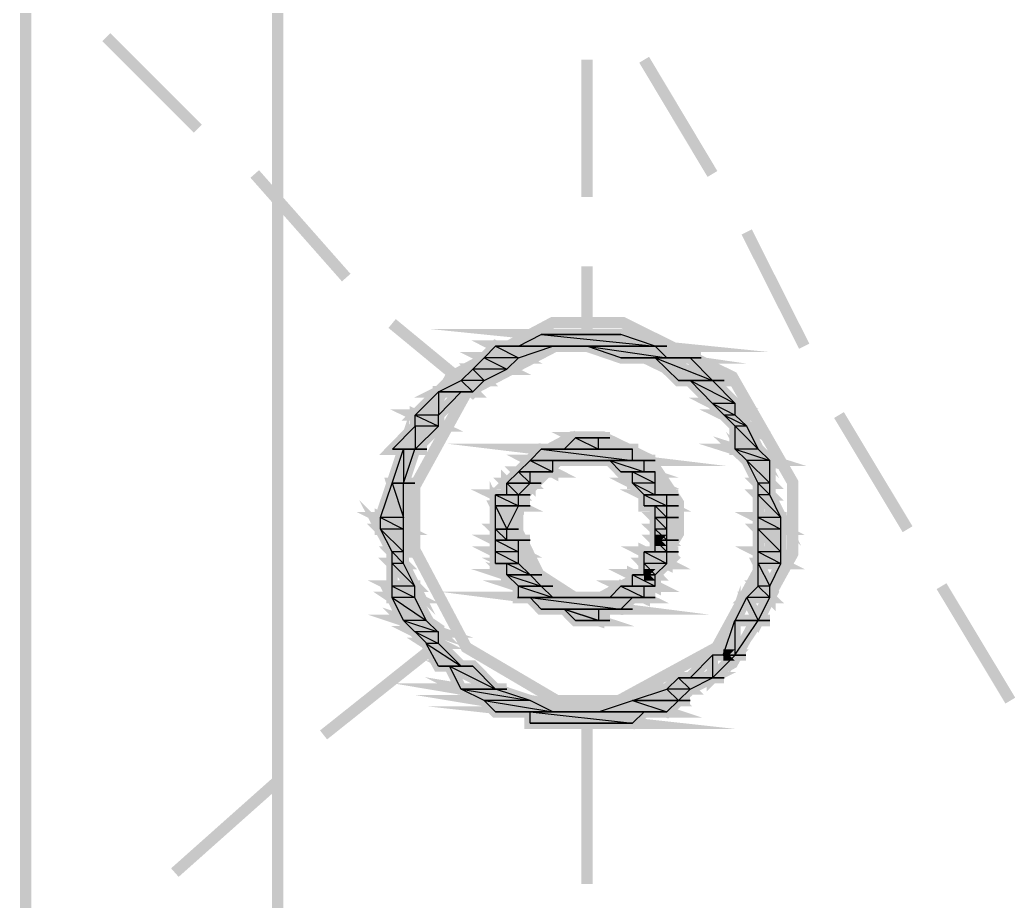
# Model space of a CAD drawing. Header units: metres. Extents: x -593 to 248, y 430 to 1024.
# Drawn here: x 39.349 to 43.04, y 680.169 to 683.433 of the extents above; entities that cross this region are included whole.
import ezdxf

# ---------------------------------------------------------------- set-up
doc = ezdxf.new("R2010")
doc.units = ezdxf.units.M
doc.header["$MEASUREMENT"] = 0
doc.layers.add('C00-00-00-BLACK', color=7, linetype='Continuous')

msp = doc.modelspace()

# ---------------------------------------------------------------- linework, layer by layer
at = {"layer": 'C00-00-00-BLACK', "const_width": 0.0423}
for points in [[(39.37, 671.0774), (39.37, 691.1284)], [(40.304, 672.0504), (40.304, 690.1514)], [(39.669, 683.3694), (40.008, 683.0304)], [(41.45, 682.7774), (41.45, 683.2854)], [(41.662, 683.2854), (41.915, 682.8624)], [(40.219, 682.8624), (40.558, 682.4784)], [(42.042, 682.6474), (42.255, 682.2244)], [(41.45, 682.2674), (41.45, 682.5204)], [(40.728, 682.3084), (40.984, 682.0974)], [(42.384, 681.9694), (42.638, 681.5464)], [(42.764, 681.3354), (43.019, 680.9114)], [(40.474, 680.7844), (40.9, 681.1234)], [(41.45, 680.2324), (41.45, 680.8274)], [(39.923, 680.2744), (40.304, 680.6134)]]:
    msp.add_lwpolyline(points, dxfattribs=at)
for points in [[(42.212, 681.5894), (42.212, 681.7204), (41.989, 682.1104), (41.583, 682.3114), (41.45, 682.3114), (41.323, 682.3114), (40.945, 682.1104), (40.728, 681.7204), (40.728, 681.5894), (40.728, 681.4554), (40.945, 681.0504), (41.323, 680.8274), (41.45, 680.8274), (41.583, 680.8274), (41.989, 681.0504), (42.212, 681.4554), (42.212, 681.5894)], [(41.576, 682.2674), (41.28, 682.2674), (41.703, 682.2244), (41.576, 682.2674)], [(41.28, 682.2674), (41.703, 682.2244), (41.196, 682.2244), (41.28, 682.2674)], [(41.45, 682.2244), (41.746, 682.1814), (41.576, 682.1814), (41.45, 682.2244)], [(41.323, 682.2674), (41.576, 682.2674), (41.28, 682.2674), (41.323, 682.2674)], [(41.407, 682.2674), (41.535, 682.2674), (41.323, 682.2674), (41.407, 682.2674)], [(41.535, 682.2674), (41.323, 682.2674), (41.576, 682.2674), (41.535, 682.2674)], [(42.128, 681.5894), (42.128, 681.7054), (41.931, 682.0524), (41.569, 682.2274), (41.45, 682.2274), (41.338, 682.2274), (41.003, 682.0524), (40.812, 681.7054), (40.812, 681.5894), (40.812, 681.4694), (41.003, 681.1084), (41.338, 680.9114), (41.45, 680.9114), (41.569, 680.9114), (41.931, 681.1084), (42.128, 681.4694), (42.128, 681.5894)], [(41.111, 682.2244), (41.196, 682.1814), (41.069, 682.1814), (41.111, 682.2244)], [(41.323, 682.2244), (41.111, 682.2244), (41.196, 682.1814), (41.323, 682.2244)], [(41.153, 682.2244), (41.323, 682.2244), (41.111, 682.2244), (41.153, 682.2244)], [(41.703, 682.2244), (41.196, 682.2244), (41.153, 682.2244), (41.703, 682.2244)], [(41.703, 682.2244), (41.746, 682.2244), (41.153, 682.2244), (41.703, 682.2244)], [(41.703, 682.2244), (41.153, 682.2244), (41.703, 682.2244)], [(41.45, 682.2244), (41.153, 682.2244), (41.323, 682.2244), (41.45, 682.2244)], [(41.703, 682.2244), (41.45, 682.2244), (41.746, 682.1814), (41.703, 682.2244)], [(41.196, 682.2244), (41.703, 682.2244), (41.746, 682.2244), (41.196, 682.2244)], [(41.703, 682.1814), (41.915, 682.0974), (41.789, 682.0974), (41.703, 682.1814)], [(41.069, 682.1814), (41.153, 682.1394), (41.027, 682.1394), (41.069, 682.1814)], [(41.196, 682.1814), (41.069, 682.1814), (41.153, 682.1394), (41.196, 682.1814)], [(41.746, 682.1814), (41.576, 682.1814), (41.832, 682.1814), (41.746, 682.1814)], [(41.576, 682.1814), (41.832, 682.1814), (41.662, 682.1814), (41.576, 682.1814)], [(41.832, 682.1814), (41.703, 682.1814), (41.915, 682.0974), (41.832, 682.1814)], [(41.832, 682.1814), (41.662, 682.1814), (41.703, 682.1814), (41.832, 682.1814)], [(41.662, 682.1814), (41.832, 682.1814), (41.873, 682.1814), (41.662, 682.1814)], [(41.027, 682.1394), (41.069, 682.0974), (40.984, 682.0974), (41.027, 682.1394)], [(41.153, 682.1394), (41.027, 682.1394), (41.069, 682.0974), (41.153, 682.1394)], [(41.832, 682.0974), (41.999, 682.0124), (41.915, 682.0124), (41.832, 682.0974)], [(40.984, 682.0974), (41.027, 682.0554), (40.9, 682.0554), (40.984, 682.0974)], [(40.9, 682.0554), (40.9, 681.9694), (40.814, 681.9694), (40.9, 682.0554)], [(41.069, 682.0974), (40.984, 682.0974), (41.027, 682.0554), (41.069, 682.0974)], [(41.915, 682.0974), (41.832, 682.0974), (41.999, 682.0124), (41.915, 682.0974)], [(41.915, 682.0974), (41.789, 682.0974), (41.832, 682.0974), (41.915, 682.0974)], [(41.789, 682.0974), (41.915, 682.0974), (41.958, 682.0974), (41.789, 682.0974)], [(41.915, 682.0124), (41.999, 681.9694), (41.958, 681.9694), (41.915, 682.0124)], [(40.984, 682.0554), (41.027, 682.0554), (40.9, 682.0554), (40.984, 682.0554)], [(40.984, 682.0554), (40.9, 682.0554), (41.027, 682.0554), (40.984, 682.0554)], [(40.984, 682.0554), (40.9, 682.0554), (40.9, 681.9694), (40.984, 682.0554)], [(41.999, 682.0124), (41.915, 682.0124), (41.999, 681.9694), (41.999, 682.0124)], [(41.958, 681.9694), (42.042, 681.9284), (41.999, 681.9284), (41.958, 681.9694)], [(40.814, 681.9284), (40.814, 681.8424), (40.73, 681.8424), (40.814, 681.9284)], [(40.9, 681.9694), (40.814, 681.9694), (40.9, 681.9284), (40.9, 681.9694)], [(40.814, 681.9694), (40.9, 681.9284), (40.814, 681.9284), (40.814, 681.9694)], [(41.999, 681.9694), (41.958, 681.9694), (42.042, 681.9284), (41.999, 681.9694)], [(41.999, 681.9284), (42.085, 681.8424), (41.999, 681.8424), (41.999, 681.9284)], [(40.77, 681.8424), (40.77, 681.7164), (40.728, 681.7164), (40.77, 681.8424)], [(40.9, 681.9284), (40.814, 681.9284), (40.814, 681.8424), (40.9, 681.9284)], [(42.042, 681.9284), (41.999, 681.9284), (42.085, 681.8424), (42.042, 681.9284)], [(41.789, 681.5894), (41.789, 681.6434), (41.683, 681.8034), (41.508, 681.8884), (41.45, 681.8884), (41.396, 681.8884), (41.237, 681.8034), (41.153, 681.6434), (41.153, 681.5894), (41.153, 681.5314), (41.237, 681.3564), (41.396, 681.2504), (41.45, 681.2504), (41.508, 681.2504), (41.683, 681.3564), (41.789, 681.5314), (41.789, 681.5894)], [(41.407, 681.8854), (41.493, 681.8424), (41.366, 681.8424), (41.407, 681.8854)], [(41.493, 681.8854), (41.407, 681.8854), (41.493, 681.8424), (41.493, 681.8854)], [(41.407, 681.8854), (41.493, 681.8854), (41.535, 681.8854), (41.407, 681.8854)], [(42.042, 681.8014), (42.128, 681.7164), (42.085, 681.7164), (42.042, 681.8014)], [(40.814, 681.8424), (40.73, 681.8424), (40.814, 681.8424)], [(40.73, 681.8424), (40.814, 681.8424), (40.857, 681.8424), (40.73, 681.8424)], [(40.812, 681.8424), (40.77, 681.8424), (40.77, 681.7164), (40.812, 681.8424)], [(41.619, 681.8424), (41.28, 681.8424), (41.619, 681.8014), (41.619, 681.8424)], [(41.746, 681.5894), (41.746, 681.6524), (41.523, 681.8424), (41.45, 681.8424), (41.385, 681.8424), (41.193, 681.6524), (41.193, 681.5894), (41.193, 681.5374), (41.272, 681.3784), (41.404, 681.2934), (41.45, 681.2934), (41.502, 681.2934), (41.66, 681.3784), (41.746, 681.5374), (41.746, 681.5894)], [(41.28, 681.8424), (41.619, 681.8014), (41.239, 681.8014), (41.28, 681.8424)], [(41.323, 681.8424), (41.619, 681.8424), (41.28, 681.8424), (41.323, 681.8424)], [(41.366, 681.8424), (41.535, 681.8424), (41.323, 681.8424), (41.366, 681.8424)], [(41.576, 681.8424), (41.619, 681.8424), (41.323, 681.8424), (41.576, 681.8424)], [(41.576, 681.8424), (41.323, 681.8424), (41.535, 681.8424), (41.576, 681.8424)], [(41.576, 681.8424), (41.323, 681.8424), (41.619, 681.8424), (41.576, 681.8424)], [(41.493, 681.8424), (41.366, 681.8424), (41.535, 681.8424), (41.493, 681.8424)], [(42.085, 681.8424), (41.999, 681.8424), (42.128, 681.8014), (42.085, 681.8424)], [(41.999, 681.8424), (42.128, 681.8014), (42.042, 681.8014), (41.999, 681.8424)], [(41.239, 681.8014), (41.323, 681.7584), (41.196, 681.7584), (41.239, 681.8014)], [(41.535, 681.8014), (41.662, 681.7584), (41.576, 681.7584), (41.535, 681.8014)], [(41.323, 681.8014), (41.239, 681.8014), (41.323, 681.7584), (41.323, 681.8014)], [(41.619, 681.8014), (41.239, 681.8014), (41.619, 681.8014)], [(41.239, 681.8014), (41.619, 681.8014), (41.662, 681.8014), (41.239, 681.8014)], [(41.407, 681.8014), (41.45, 681.8014), (41.239, 681.8014), (41.407, 681.8014)], [(41.407, 681.8014), (41.239, 681.8014), (41.45, 681.8014), (41.407, 681.8014)], [(41.323, 681.8014), (41.366, 681.8014), (41.239, 681.8014), (41.323, 681.8014)], [(41.323, 681.8014), (41.239, 681.8014), (41.407, 681.8014), (41.323, 681.8014)], [(41.662, 681.8014), (41.535, 681.8014), (41.662, 681.7584), (41.662, 681.8014)], [(41.619, 681.8014), (41.45, 681.8014), (41.619, 681.8014)], [(41.45, 681.8014), (41.619, 681.8014), (41.493, 681.8014), (41.45, 681.8014)], [(41.619, 681.8014), (41.493, 681.8014), (41.662, 681.8014), (41.619, 681.8014)], [(41.493, 681.8014), (41.662, 681.8014), (41.535, 681.8014), (41.493, 681.8014)], [(41.619, 681.7164), (41.703, 681.6734), (41.662, 681.6734), (41.619, 681.7164)], [(41.662, 681.8014), (41.535, 681.8014), (41.662, 681.8014)], [(41.535, 681.8014), (41.662, 681.8014), (41.703, 681.8014), (41.535, 681.8014)], [(41.619, 681.7584), (41.703, 681.7164), (41.619, 681.7164), (41.619, 681.7584)], [(42.128, 681.8014), (42.042, 681.8014), (42.128, 681.7164), (42.128, 681.8014)], [(40.728, 681.7164), (40.77, 681.5894), (40.685, 681.5894), (40.728, 681.7164)], [(41.196, 681.7584), (41.239, 681.7164), (41.153, 681.7164), (41.196, 681.7584)], [(41.153, 681.7164), (41.196, 681.6734), (41.153, 681.6734), (41.153, 681.7164)], [(41.239, 681.7584), (41.196, 681.7584), (41.239, 681.7164), (41.239, 681.7584)], [(41.28, 681.7584), (41.323, 681.7584), (41.196, 681.7584), (41.28, 681.7584)], [(41.28, 681.7584), (41.196, 681.7584), (41.323, 681.7584), (41.28, 681.7584)], [(41.239, 681.7584), (41.28, 681.7584), (41.196, 681.7584), (41.239, 681.7584)], [(41.239, 681.7584), (41.196, 681.7584), (41.28, 681.7584), (41.239, 681.7584)], [(41.703, 681.7584), (41.619, 681.7584), (41.703, 681.7164), (41.703, 681.7584)], [(41.662, 681.7584), (41.576, 681.7584), (41.703, 681.7584), (41.662, 681.7584)], [(41.576, 681.7584), (41.703, 681.7584), (41.619, 681.7584), (41.576, 681.7584)], [(42.085, 681.7164), (42.128, 681.6734), (42.085, 681.6734), (42.085, 681.7164)], [(40.77, 681.7164), (40.728, 681.7164), (40.77, 681.5894), (40.77, 681.7164)], [(40.728, 681.7164), (40.77, 681.7164), (40.812, 681.7164), (40.728, 681.7164)], [(40.77, 681.7164), (40.812, 681.7164), (40.728, 681.7164), (40.77, 681.7164)], [(41.111, 681.6324), (41.153, 681.5464), (41.111, 681.5464), (41.111, 681.6324)], [(41.239, 681.7164), (41.153, 681.7164), (41.196, 681.6734), (41.239, 681.7164)], [(41.153, 681.7164), (41.239, 681.7164), (41.28, 681.7164), (41.153, 681.7164)], [(41.239, 681.7164), (41.28, 681.7164), (41.153, 681.7164), (41.239, 681.7164)], [(41.703, 681.7164), (41.619, 681.7164), (41.703, 681.6734), (41.703, 681.7164)], [(42.128, 681.7164), (42.085, 681.7164), (42.128, 681.6734), (42.128, 681.7164)], [(42.085, 681.6734), (42.169, 681.5894), (42.085, 681.5894), (42.085, 681.6734)], [(41.196, 681.6734), (41.111, 681.6734), (41.196, 681.6324), (41.196, 681.6734)], [(41.111, 681.6734), (41.196, 681.6324), (41.111, 681.6324), (41.111, 681.6734)], [(41.196, 681.6734), (41.153, 681.6734), (41.111, 681.6734), (41.196, 681.6734)], [(41.153, 681.6734), (41.196, 681.6734), (41.239, 681.6734), (41.153, 681.6734)], [(41.746, 681.6734), (41.662, 681.6734), (41.746, 681.6324), (41.746, 681.6734)], [(41.662, 681.6734), (41.746, 681.6324), (41.662, 681.6324), (41.662, 681.6734)], [(41.746, 681.6734), (41.789, 681.6734), (41.662, 681.6734), (41.746, 681.6734)], [(41.746, 681.6734), (41.662, 681.6734), (41.703, 681.6734), (41.746, 681.6734)], [(41.703, 681.6324), (41.746, 681.5894), (41.703, 681.5894), (41.703, 681.6324)], [(42.128, 681.6734), (42.085, 681.6734), (42.169, 681.5894), (42.128, 681.6734)], [(40.685, 681.5464), (40.77, 681.4624), (40.728, 681.4624), (40.685, 681.5464)], [(41.196, 681.6324), (41.111, 681.6324), (41.153, 681.5464), (41.196, 681.6324)], [(41.196, 681.6324), (41.111, 681.6324), (41.196, 681.6324)], [(41.111, 681.6324), (41.196, 681.6324), (41.239, 681.6324), (41.111, 681.6324)], [(41.746, 681.6324), (41.662, 681.6324), (41.703, 681.6324), (41.746, 681.6324)], [(41.662, 681.6324), (41.746, 681.6324), (41.789, 681.6324), (41.662, 681.6324)], [(41.746, 681.6324), (41.703, 681.6324), (41.746, 681.5894), (41.746, 681.6324)], [(40.77, 681.5894), (40.685, 681.5894), (40.77, 681.5464), (40.77, 681.5894)], [(40.685, 681.5894), (40.77, 681.5464), (40.685, 681.5464), (40.685, 681.5894)], [(41.746, 681.5894), (41.703, 681.5894), (41.746, 681.5464), (41.746, 681.5894)], [(41.703, 681.5894), (41.746, 681.5464), (41.703, 681.5464), (41.703, 681.5894)], [(41.703, 681.5894), (41.746, 681.5894), (41.789, 681.5894), (41.703, 681.5894)], [(41.746, 681.5894), (41.789, 681.5894), (41.703, 681.5894), (41.746, 681.5894)], [(42.169, 681.5894), (42.085, 681.5894), (42.169, 681.5464), (42.169, 681.5894)], [(42.085, 681.5894), (42.169, 681.5464), (42.085, 681.5464), (42.085, 681.5894)], [(41.111, 681.5464), (41.153, 681.5054), (41.111, 681.5054), (41.111, 681.5464)], [(41.703, 681.5464), (41.746, 681.5054), (41.703, 681.5054), (41.703, 681.5464)], [(42.085, 681.5464), (42.169, 681.4624), (42.085, 681.4624), (42.085, 681.5464)], [(40.77, 681.5464), (40.685, 681.5464), (40.77, 681.4624), (40.77, 681.5464)], [(41.153, 681.5464), (41.111, 681.5464), (41.153, 681.5054), (41.153, 681.5464)], [(41.111, 681.5464), (41.153, 681.5464), (41.196, 681.5464), (41.111, 681.5464)], [(41.153, 681.5464), (41.196, 681.5464), (41.111, 681.5464), (41.153, 681.5464)], [(41.111, 681.5054), (41.196, 681.4624), (41.111, 681.4624), (41.111, 681.5054)], [(41.746, 681.5464), (41.703, 681.5464), (41.746, 681.5054), (41.746, 681.5464)], [(41.703, 681.5054), (41.746, 681.4624), (41.703, 681.4624), (41.703, 681.5054)], [(42.169, 681.5464), (42.085, 681.5464), (42.169, 681.4624), (42.169, 681.5464)], [(40.728, 681.4624), (40.77, 681.4194), (40.728, 681.4194), (40.728, 681.4624)], [(41.196, 681.5054), (41.111, 681.5054), (41.196, 681.4624), (41.196, 681.5054)], [(41.196, 681.5054), (41.239, 681.5054), (41.111, 681.5054), (41.196, 681.5054)], [(41.196, 681.5054), (41.111, 681.5054), (41.153, 681.5054), (41.196, 681.5054)], [(41.111, 681.4624), (41.196, 681.4194), (41.111, 681.4194), (41.111, 681.4624)], [(41.662, 681.4624), (41.746, 681.4194), (41.662, 681.4194), (41.662, 681.4624)], [(41.746, 681.5054), (41.703, 681.5054), (41.746, 681.4624), (41.746, 681.5054)], [(41.746, 681.5054), (41.703, 681.5054), (41.746, 681.5054)], [(41.703, 681.5054), (41.746, 681.5054), (41.789, 681.5054), (41.703, 681.5054)], [(42.085, 681.4194), (42.128, 681.3354), (42.085, 681.3354), (42.085, 681.4194)], [(42.085, 681.4624), (42.169, 681.4194), (42.085, 681.4194), (42.085, 681.4624)], [(40.77, 681.4624), (40.728, 681.4624), (40.77, 681.4194), (40.77, 681.4624)], [(40.728, 681.4194), (40.812, 681.3354), (40.728, 681.3354), (40.728, 681.4194)], [(41.196, 681.4624), (41.111, 681.4624), (41.196, 681.4194), (41.196, 681.4624)], [(41.746, 681.4624), (41.662, 681.4624), (41.746, 681.4194), (41.746, 681.4624)], [(41.746, 681.4624), (41.703, 681.4624), (41.662, 681.4624), (41.746, 681.4624)], [(41.662, 681.4194), (41.703, 681.3774), (41.662, 681.3774), (41.662, 681.4194)], [(41.703, 681.4624), (41.746, 681.4624), (41.789, 681.4624), (41.703, 681.4624)], [(42.169, 681.4624), (42.085, 681.4624), (42.169, 681.4194), (42.169, 681.4624)], [(40.77, 681.4194), (40.728, 681.4194), (40.812, 681.3354), (40.77, 681.4194)], [(41.196, 681.4194), (41.153, 681.4194), (41.24, 681.3774), (41.196, 681.4194)], [(41.153, 681.3774), (41.28, 681.3354), (41.196, 681.3354), (41.153, 681.3774)], [(41.196, 681.4194), (41.111, 681.4194), (41.196, 681.4194)], [(41.111, 681.4194), (41.196, 681.4194), (41.153, 681.4194), (41.111, 681.4194)], [(41.153, 681.4194), (41.24, 681.3774), (41.153, 681.3774), (41.153, 681.4194)], [(41.746, 681.4194), (41.662, 681.4194), (41.703, 681.3774), (41.746, 681.4194)], [(42.169, 681.4194), (42.085, 681.4194), (42.128, 681.3354), (42.169, 681.4194)], [(41.239, 681.3774), (41.153, 681.3774), (41.28, 681.3354), (41.239, 681.3774)], [(41.24, 681.3774), (41.153, 681.3774), (41.24, 681.3774)], [(41.153, 681.3774), (41.24, 681.3774), (41.283, 681.3774), (41.153, 681.3774)], [(41.703, 681.3774), (41.619, 681.3774), (41.703, 681.3354), (41.703, 681.3774)], [(41.619, 681.3774), (41.703, 681.3354), (41.619, 681.3354), (41.619, 681.3774)], [(41.662, 681.3774), (41.703, 681.3774), (41.619, 681.3774), (41.662, 681.3774)], [(41.703, 681.3774), (41.662, 681.3774), (41.703, 681.3774)], [(40.812, 681.3354), (40.728, 681.3354), (40.812, 681.2934), (40.812, 681.3354)], [(40.728, 681.2934), (40.854, 681.2084), (40.77, 681.2084), (40.728, 681.2934)], [(40.728, 681.3354), (40.812, 681.2934), (40.728, 681.2934), (40.728, 681.3354)], [(41.28, 681.3354), (41.196, 681.3354), (41.323, 681.2934), (41.28, 681.3354)], [(41.196, 681.3354), (41.323, 681.2934), (41.196, 681.2934), (41.196, 681.3354)], [(41.196, 681.3354), (41.28, 681.3354), (41.323, 681.3354), (41.196, 681.3354)], [(41.28, 681.3354), (41.323, 681.3354), (41.196, 681.3354), (41.28, 681.3354)], [(41.662, 681.3354), (41.576, 681.3354), (41.662, 681.2934), (41.662, 681.3354)], [(41.576, 681.3354), (41.662, 681.2934), (41.535, 681.2934), (41.576, 681.3354)], [(41.619, 681.3354), (41.662, 681.3354), (41.576, 681.3354), (41.619, 681.3354)], [(41.703, 681.3354), (41.619, 681.3354), (41.662, 681.3354), (41.703, 681.3354)], [(42.085, 681.3354), (42.128, 681.2934), (42.042, 681.2934), (42.085, 681.3354)], [(42.128, 681.3354), (42.085, 681.3354), (42.128, 681.2934), (42.128, 681.3354)], [(40.812, 681.2934), (40.728, 681.2934), (40.854, 681.2084), (40.812, 681.2934)], [(41.619, 681.2934), (41.239, 681.2934), (41.576, 681.2504), (41.619, 681.2934)], [(41.323, 681.2934), (41.193, 681.2934), (41.366, 681.2934), (41.323, 681.2934)], [(41.193, 681.2934), (41.366, 681.2934), (41.239, 681.2934), (41.193, 681.2934)], [(41.239, 681.2934), (41.576, 681.2504), (41.28, 681.2504), (41.239, 681.2934)], [(41.45, 681.2934), (41.493, 681.2934), (41.236, 681.2934), (41.45, 681.2934)], [(41.45, 681.2934), (41.236, 681.2934), (41.407, 681.2934), (41.45, 681.2934)], [(41.407, 681.2934), (41.45, 681.2934), (41.239, 681.2934), (41.407, 681.2934)], [(41.407, 681.2934), (41.239, 681.2934), (41.366, 681.2934), (41.407, 681.2934)], [(41.239, 681.2934), (41.368, 681.2934), (41.41, 681.2934), (41.239, 681.2934)], [(41.368, 681.2934), (41.41, 681.2934), (41.239, 681.2934), (41.368, 681.2934)], [(41.493, 681.2934), (41.619, 681.2934), (41.45, 681.2934), (41.493, 681.2934)], [(41.45, 681.2934), (41.579, 681.2934), (41.622, 681.2934), (41.45, 681.2934)], [(41.579, 681.2934), (41.622, 681.2934), (41.45, 681.2934), (41.579, 681.2934)], [(41.535, 681.2934), (41.619, 681.2934), (41.49, 681.2934), (41.535, 681.2934)], [(41.619, 681.2934), (41.493, 681.2934), (41.619, 681.2934)], [(41.662, 681.2934), (41.535, 681.2934), (41.662, 681.2934)], [(41.535, 681.2934), (41.662, 681.2934), (41.703, 681.2934), (41.535, 681.2934)], [(41.662, 681.2934), (41.535, 681.2934), (41.619, 681.2934), (41.662, 681.2934)], [(41.998, 681.2084), (41.998, 681.0804), (41.955, 681.0804), (41.998, 681.2084)], [(42.042, 681.2934), (42.085, 681.2084), (41.999, 681.2084), (42.042, 681.2934)], [(42.128, 681.2934), (42.042, 681.2934), (42.085, 681.2084), (42.128, 681.2934)], [(41.493, 681.2084), (41.407, 681.2084), (41.366, 681.2504), (41.493, 681.2084)], [(40.77, 681.2084), (40.897, 681.1664), (40.812, 681.1664), (40.77, 681.2084)], [(40.814, 681.1664), (40.9, 681.1234), (40.857, 681.1234), (40.814, 681.1664)], [(41.366, 681.2504), (41.493, 681.2504), (41.493, 681.2084), (41.366, 681.2504)], [(41.576, 681.2504), (41.28, 681.2504), (41.576, 681.2504)], [(41.28, 681.2504), (41.576, 681.2504), (41.619, 681.2504), (41.28, 681.2504)], [(41.576, 681.2504), (41.28, 681.2504), (41.535, 681.2504), (41.576, 681.2504)], [(41.28, 681.2504), (41.535, 681.2504), (41.323, 681.2504), (41.28, 681.2504)], [(41.535, 681.2504), (41.323, 681.2504), (41.493, 681.2504), (41.535, 681.2504)], [(41.323, 681.2504), (41.493, 681.2504), (41.366, 681.2504), (41.323, 681.2504)], [(40.854, 681.2084), (40.77, 681.2084), (40.897, 681.1664), (40.854, 681.2084)], [(41.493, 681.2084), (41.535, 681.2084), (41.407, 681.2084), (41.493, 681.2084)], [(42.085, 681.2084), (41.998, 681.2084), (41.998, 681.0804), (42.085, 681.2084)], [(42.085, 681.2084), (41.999, 681.2084), (42.085, 681.2084)], [(41.999, 681.2084), (42.085, 681.2084), (42.128, 681.2084), (41.999, 681.2084)], [(40.9, 681.1664), (40.814, 681.1664), (40.9, 681.1234), (40.9, 681.1664)], [(40.9, 681.1234), (40.854, 681.1234), (40.984, 681.0394), (40.9, 681.1234)], [(40.854, 681.1234), (40.984, 681.0394), (40.9, 681.0394), (40.854, 681.1234)], [(41.915, 681.0804), (41.915, 680.9964), (41.832, 680.9964), (41.915, 681.0804)], [(41.999, 681.0804), (41.915, 681.0804), (41.915, 680.9964), (41.999, 681.0804)], [(41.998, 681.0804), (41.955, 681.0804), (41.998, 681.0804)], [(41.955, 681.0804), (41.998, 681.0804), (42.039, 681.0804), (41.955, 681.0804)], [(41.027, 681.0394), (40.941, 681.0394), (41.111, 680.9544), (41.027, 681.0394)], [(40.984, 681.0394), (40.9, 681.0394), (41.027, 681.0394), (40.984, 681.0394)], [(40.9, 681.0394), (41.027, 681.0394), (40.941, 681.0394), (40.9, 681.0394)], [(40.941, 681.0394), (41.111, 680.9544), (40.984, 680.9544), (40.941, 681.0394)], [(41.789, 680.9964), (41.832, 680.9544), (41.746, 680.9544), (41.789, 680.9964)], [(41.915, 680.9964), (41.789, 680.9964), (41.832, 680.9544), (41.915, 680.9964)], [(41.915, 680.9964), (41.832, 680.9964), (41.789, 680.9964), (41.915, 680.9964)], [(41.832, 680.9964), (41.915, 680.9964), (41.958, 680.9964), (41.832, 680.9964)], [(40.984, 680.9544), (41.239, 680.9114), (41.069, 680.9114), (40.984, 680.9544)], [(41.746, 680.9544), (41.789, 680.9114), (41.619, 680.9114), (41.746, 680.9544)], [(41.111, 680.9544), (40.984, 680.9544), (41.239, 680.9114), (41.111, 680.9544)], [(41.111, 680.9544), (40.984, 680.9544), (41.111, 680.9544)], [(40.984, 680.9544), (41.111, 680.9544), (41.153, 680.9544), (40.984, 680.9544)], [(41.069, 680.9114), (41.323, 680.8694), (41.111, 680.8694), (41.069, 680.9114)], [(41.832, 680.9544), (41.746, 680.9544), (41.789, 680.9114), (41.832, 680.9544)], [(41.239, 680.9114), (41.069, 680.9114), (41.323, 680.8694), (41.239, 680.9114)], [(41.619, 680.9114), (41.746, 680.8694), (41.493, 680.8694), (41.619, 680.9114)], [(41.789, 680.9114), (41.619, 680.9114), (41.746, 680.8694), (41.789, 680.9114)], [(41.789, 680.9114), (41.619, 680.9114), (41.789, 680.9114)], [(41.619, 680.9114), (41.789, 680.9114), (41.832, 680.9114), (41.619, 680.9114)], [(41.662, 680.8694), (41.239, 680.8694), (41.619, 680.8274), (41.662, 680.8694)], [(41.323, 680.8694), (41.111, 680.8694), (41.366, 680.8694), (41.323, 680.8694)], [(41.111, 680.8694), (41.366, 680.8694), (41.153, 680.8694), (41.111, 680.8694)], [(41.493, 680.8694), (41.535, 680.8694), (41.153, 680.8694), (41.493, 680.8694)], [(41.493, 680.8694), (41.153, 680.8694), (41.366, 680.8694), (41.493, 680.8694)], [(41.703, 680.8694), (41.153, 680.8694), (41.662, 680.8694), (41.703, 680.8694)], [(41.153, 680.8694), (41.662, 680.8694), (41.239, 680.8694), (41.153, 680.8694)], [(41.239, 680.8694), (41.619, 680.8274), (41.239, 680.8274), (41.239, 680.8694)], [(41.703, 680.8694), (41.746, 680.8694), (41.493, 680.8694), (41.703, 680.8694)], [(41.703, 680.8694), (41.493, 680.8694), (41.746, 680.8694), (41.703, 680.8694)], [(41.535, 680.8274), (41.366, 680.8274), (41.239, 680.8274), (41.535, 680.8274)], [(41.239, 680.8274), (41.619, 680.8274), (41.535, 680.8274), (41.239, 680.8274)], [(41.535, 680.8274), (41.576, 680.8274), (41.366, 680.8274), (41.535, 680.8274)]]:
    msp.add_lwpolyline(points, close=True, dxfattribs=at)
at = {"layer": 'C00-00-00-BLACK'}
for points in [[(41.28, 682.2674), (41.703, 682.2244), (41.196, 682.2244), (41.28, 682.2674)], [(41.323, 682.2674), (41.576, 682.2674), (41.28, 682.2674), (41.323, 682.2674)], [(41.576, 682.2674), (41.28, 682.2674), (41.703, 682.2244), (41.576, 682.2674)], [(41.407, 682.2674), (41.535, 682.2674), (41.323, 682.2674), (41.407, 682.2674)], [(41.535, 682.2674), (41.323, 682.2674), (41.576, 682.2674), (41.535, 682.2674)], [(41.111, 682.2244), (41.196, 682.1814), (41.069, 682.1814), (41.111, 682.2244)], [(41.153, 682.2244), (41.323, 682.2244), (41.111, 682.2244), (41.153, 682.2244)], [(41.323, 682.2244), (41.111, 682.2244), (41.196, 682.1814), (41.323, 682.2244)], [(41.703, 682.2244), (41.196, 682.2244), (41.153, 682.2244), (41.703, 682.2244)], [(41.703, 682.2244), (41.746, 682.2244), (41.153, 682.2244), (41.703, 682.2244)], [(41.703, 682.2244), (41.153, 682.2244), (41.703, 682.2244)], [(41.45, 682.2244), (41.153, 682.2244), (41.323, 682.2244), (41.45, 682.2244)], [(41.196, 682.2244), (41.703, 682.2244), (41.746, 682.2244), (41.196, 682.2244)], [(41.703, 682.2244), (41.45, 682.2244), (41.746, 682.1814), (41.703, 682.2244)], [(41.45, 682.2244), (41.746, 682.1814), (41.576, 682.1814), (41.45, 682.2244)], [(41.069, 682.1814), (41.153, 682.1394), (41.027, 682.1394), (41.069, 682.1814)], [(41.196, 682.1814), (41.069, 682.1814), (41.153, 682.1394), (41.196, 682.1814)], [(41.746, 682.1814), (41.576, 682.1814), (41.832, 682.1814), (41.746, 682.1814)], [(41.576, 682.1814), (41.832, 682.1814), (41.662, 682.1814), (41.576, 682.1814)], [(41.832, 682.1814), (41.662, 682.1814), (41.703, 682.1814), (41.832, 682.1814)], [(41.662, 682.1814), (41.832, 682.1814), (41.873, 682.1814), (41.662, 682.1814)], [(41.832, 682.1814), (41.703, 682.1814), (41.915, 682.0974), (41.832, 682.1814)], [(41.703, 682.1814), (41.915, 682.0974), (41.789, 682.0974), (41.703, 682.1814)], [(41.027, 682.1394), (41.069, 682.0974), (40.984, 682.0974), (41.027, 682.1394)], [(41.153, 682.1394), (41.027, 682.1394), (41.069, 682.0974), (41.153, 682.1394)], [(40.984, 682.0974), (41.027, 682.0554), (40.9, 682.0554), (40.984, 682.0974)], [(41.069, 682.0974), (40.984, 682.0974), (41.027, 682.0554), (41.069, 682.0974)], [(41.915, 682.0974), (41.789, 682.0974), (41.832, 682.0974), (41.915, 682.0974)], [(41.789, 682.0974), (41.915, 682.0974), (41.958, 682.0974), (41.789, 682.0974)], [(41.915, 682.0974), (41.832, 682.0974), (41.999, 682.0124), (41.915, 682.0974)], [(41.832, 682.0974), (41.999, 682.0124), (41.915, 682.0124), (41.832, 682.0974)], [(40.9, 682.0554), (40.9, 681.9694), (40.814, 681.9694), (40.9, 682.0554)], [(40.984, 682.0554), (41.027, 682.0554), (40.9, 682.0554), (40.984, 682.0554)], [(40.984, 682.0554), (40.9, 682.0554), (41.027, 682.0554), (40.984, 682.0554)], [(40.984, 682.0554), (40.9, 682.0554), (40.9, 681.9694), (40.984, 682.0554)], [(41.999, 682.0124), (41.915, 682.0124), (41.999, 681.9694), (41.999, 682.0124)], [(41.915, 682.0124), (41.999, 681.9694), (41.958, 681.9694), (41.915, 682.0124)], [(40.9, 681.9694), (40.814, 681.9694), (40.9, 681.9284), (40.9, 681.9694)], [(40.814, 681.9694), (40.9, 681.9284), (40.814, 681.9284), (40.814, 681.9694)], [(41.999, 681.9694), (41.958, 681.9694), (42.042, 681.9284), (41.999, 681.9694)], [(41.958, 681.9694), (42.042, 681.9284), (41.999, 681.9284), (41.958, 681.9694)], [(40.814, 681.9284), (40.814, 681.8424), (40.73, 681.8424), (40.814, 681.9284)], [(40.9, 681.9284), (40.814, 681.9284), (40.814, 681.8424), (40.9, 681.9284)], [(42.042, 681.9284), (41.999, 681.9284), (42.085, 681.8424), (42.042, 681.9284)], [(41.999, 681.9284), (42.085, 681.8424), (41.999, 681.8424), (41.999, 681.9284)], [(41.407, 681.8854), (41.493, 681.8424), (41.366, 681.8424), (41.407, 681.8854)], [(41.407, 681.8854), (41.493, 681.8854), (41.535, 681.8854), (41.407, 681.8854)], [(41.493, 681.8854), (41.407, 681.8854), (41.493, 681.8424), (41.493, 681.8854)], [(40.77, 681.8424), (40.77, 681.7164), (40.728, 681.7164), (40.77, 681.8424)], [(40.814, 681.8424), (40.73, 681.8424), (40.814, 681.8424)], [(40.73, 681.8424), (40.814, 681.8424), (40.857, 681.8424), (40.73, 681.8424)], [(40.812, 681.8424), (40.77, 681.8424), (40.77, 681.7164), (40.812, 681.8424)], [(41.28, 681.8424), (41.619, 681.8014), (41.239, 681.8014), (41.28, 681.8424)], [(41.323, 681.8424), (41.619, 681.8424), (41.28, 681.8424), (41.323, 681.8424)], [(41.619, 681.8424), (41.28, 681.8424), (41.619, 681.8014), (41.619, 681.8424)], [(41.366, 681.8424), (41.535, 681.8424), (41.323, 681.8424), (41.366, 681.8424)], [(41.576, 681.8424), (41.619, 681.8424), (41.323, 681.8424), (41.576, 681.8424)], [(41.576, 681.8424), (41.323, 681.8424), (41.535, 681.8424), (41.576, 681.8424)], [(41.576, 681.8424), (41.323, 681.8424), (41.619, 681.8424), (41.576, 681.8424)], [(41.493, 681.8424), (41.366, 681.8424), (41.535, 681.8424), (41.493, 681.8424)], [(42.085, 681.8424), (41.999, 681.8424), (42.128, 681.8014), (42.085, 681.8424)], [(41.999, 681.8424), (42.128, 681.8014), (42.042, 681.8014), (41.999, 681.8424)], [(41.239, 681.8014), (41.323, 681.7584), (41.196, 681.7584), (41.239, 681.8014)], [(41.619, 681.8014), (41.239, 681.8014), (41.619, 681.8014)], [(41.239, 681.8014), (41.619, 681.8014), (41.662, 681.8014), (41.239, 681.8014)], [(41.407, 681.8014), (41.45, 681.8014), (41.239, 681.8014), (41.407, 681.8014)], [(41.407, 681.8014), (41.239, 681.8014), (41.45, 681.8014), (41.407, 681.8014)], [(41.323, 681.8014), (41.366, 681.8014), (41.239, 681.8014), (41.323, 681.8014)], [(41.323, 681.8014), (41.239, 681.8014), (41.407, 681.8014), (41.323, 681.8014)], [(41.323, 681.8014), (41.239, 681.8014), (41.323, 681.7584), (41.323, 681.8014)], [(41.619, 681.8014), (41.45, 681.8014), (41.619, 681.8014)], [(41.45, 681.8014), (41.619, 681.8014), (41.493, 681.8014), (41.45, 681.8014)], [(41.619, 681.8014), (41.493, 681.8014), (41.662, 681.8014), (41.619, 681.8014)], [(41.493, 681.8014), (41.662, 681.8014), (41.535, 681.8014), (41.493, 681.8014)], [(41.662, 681.8014), (41.535, 681.8014), (41.662, 681.8014)], [(41.535, 681.8014), (41.662, 681.8014), (41.703, 681.8014), (41.535, 681.8014)], [(41.662, 681.8014), (41.535, 681.8014), (41.662, 681.7584), (41.662, 681.8014)], [(41.535, 681.8014), (41.662, 681.7584), (41.576, 681.7584), (41.535, 681.8014)], [(42.128, 681.8014), (42.042, 681.8014), (42.128, 681.7164), (42.128, 681.8014)], [(42.042, 681.8014), (42.128, 681.7164), (42.085, 681.7164), (42.042, 681.8014)], [(41.196, 681.7584), (41.239, 681.7164), (41.153, 681.7164), (41.196, 681.7584)], [(41.28, 681.7584), (41.323, 681.7584), (41.196, 681.7584), (41.28, 681.7584)], [(41.28, 681.7584), (41.196, 681.7584), (41.323, 681.7584), (41.28, 681.7584)], [(41.239, 681.7584), (41.28, 681.7584), (41.196, 681.7584), (41.239, 681.7584)], [(41.239, 681.7584), (41.196, 681.7584), (41.28, 681.7584), (41.239, 681.7584)], [(41.239, 681.7584), (41.196, 681.7584), (41.239, 681.7164), (41.239, 681.7584)], [(41.662, 681.7584), (41.576, 681.7584), (41.703, 681.7584), (41.662, 681.7584)], [(41.576, 681.7584), (41.703, 681.7584), (41.619, 681.7584), (41.576, 681.7584)], [(41.703, 681.7584), (41.619, 681.7584), (41.703, 681.7164), (41.703, 681.7584)], [(41.619, 681.7584), (41.703, 681.7164), (41.619, 681.7164), (41.619, 681.7584)], [(40.728, 681.7164), (40.77, 681.5894), (40.685, 681.5894), (40.728, 681.7164)], [(40.728, 681.7164), (40.77, 681.7164), (40.812, 681.7164), (40.728, 681.7164)], [(40.77, 681.7164), (40.812, 681.7164), (40.728, 681.7164), (40.77, 681.7164)], [(40.77, 681.7164), (40.728, 681.7164), (40.77, 681.5894), (40.77, 681.7164)], [(41.153, 681.7164), (41.239, 681.7164), (41.28, 681.7164), (41.153, 681.7164)], [(41.239, 681.7164), (41.28, 681.7164), (41.153, 681.7164), (41.239, 681.7164)], [(41.239, 681.7164), (41.153, 681.7164), (41.196, 681.6734), (41.239, 681.7164)], [(41.153, 681.7164), (41.196, 681.6734), (41.153, 681.6734), (41.153, 681.7164)], [(41.703, 681.7164), (41.619, 681.7164), (41.703, 681.6734), (41.703, 681.7164)], [(41.619, 681.7164), (41.703, 681.6734), (41.662, 681.6734), (41.619, 681.7164)], [(42.128, 681.7164), (42.085, 681.7164), (42.128, 681.6734), (42.128, 681.7164)], [(42.085, 681.7164), (42.128, 681.6734), (42.085, 681.6734), (42.085, 681.7164)], [(41.196, 681.6734), (41.153, 681.6734), (41.111, 681.6734), (41.196, 681.6734)], [(41.196, 681.6734), (41.111, 681.6734), (41.196, 681.6324), (41.196, 681.6734)], [(41.111, 681.6734), (41.196, 681.6324), (41.111, 681.6324), (41.111, 681.6734)], [(41.153, 681.6734), (41.196, 681.6734), (41.239, 681.6734), (41.153, 681.6734)], [(41.746, 681.6734), (41.789, 681.6734), (41.662, 681.6734), (41.746, 681.6734)], [(41.746, 681.6734), (41.662, 681.6734), (41.703, 681.6734), (41.746, 681.6734)], [(41.746, 681.6734), (41.662, 681.6734), (41.746, 681.6324), (41.746, 681.6734)], [(41.662, 681.6734), (41.746, 681.6324), (41.662, 681.6324), (41.662, 681.6734)], [(42.128, 681.6734), (42.085, 681.6734), (42.169, 681.5894), (42.128, 681.6734)], [(42.085, 681.6734), (42.169, 681.5894), (42.085, 681.5894), (42.085, 681.6734)], [(41.196, 681.6324), (41.111, 681.6324), (41.196, 681.6324)], [(41.111, 681.6324), (41.196, 681.6324), (41.239, 681.6324), (41.111, 681.6324)], [(41.196, 681.6324), (41.111, 681.6324), (41.153, 681.5464), (41.196, 681.6324)], [(41.111, 681.6324), (41.153, 681.5464), (41.111, 681.5464), (41.111, 681.6324)], [(41.746, 681.6324), (41.662, 681.6324), (41.703, 681.6324), (41.746, 681.6324)], [(41.662, 681.6324), (41.746, 681.6324), (41.789, 681.6324), (41.662, 681.6324)], [(41.746, 681.6324), (41.703, 681.6324), (41.746, 681.5894), (41.746, 681.6324)], [(41.703, 681.6324), (41.746, 681.5894), (41.703, 681.5894), (41.703, 681.6324)], [(40.77, 681.5894), (40.685, 681.5894), (40.77, 681.5464), (40.77, 681.5894)], [(40.685, 681.5894), (40.77, 681.5464), (40.685, 681.5464), (40.685, 681.5894)], [(41.703, 681.5894), (41.746, 681.5894), (41.789, 681.5894), (41.703, 681.5894)], [(41.746, 681.5894), (41.789, 681.5894), (41.703, 681.5894), (41.746, 681.5894)], [(41.746, 681.5894), (41.703, 681.5894), (41.746, 681.5464), (41.746, 681.5894)], [(41.703, 681.5894), (41.746, 681.5464), (41.703, 681.5464), (41.703, 681.5894)], [(42.169, 681.5894), (42.085, 681.5894), (42.169, 681.5464), (42.169, 681.5894)], [(42.085, 681.5894), (42.169, 681.5464), (42.085, 681.5464), (42.085, 681.5894)], [(40.77, 681.5464), (40.685, 681.5464), (40.77, 681.4624), (40.77, 681.5464)], [(40.685, 681.5464), (40.77, 681.4624), (40.728, 681.4624), (40.685, 681.5464)], [(41.111, 681.5464), (41.153, 681.5464), (41.196, 681.5464), (41.111, 681.5464)], [(41.153, 681.5464), (41.196, 681.5464), (41.111, 681.5464), (41.153, 681.5464)], [(41.153, 681.5464), (41.111, 681.5464), (41.153, 681.5054), (41.153, 681.5464)], [(41.111, 681.5464), (41.153, 681.5054), (41.111, 681.5054), (41.111, 681.5464)], [(41.746, 681.5464), (41.703, 681.5464), (41.746, 681.5054), (41.746, 681.5464)], [(41.703, 681.5464), (41.746, 681.5054), (41.703, 681.5054), (41.703, 681.5464)], [(42.169, 681.5464), (42.085, 681.5464), (42.169, 681.4624), (42.169, 681.5464)], [(42.085, 681.5464), (42.169, 681.4624), (42.085, 681.4624), (42.085, 681.5464)], [(41.196, 681.5054), (41.239, 681.5054), (41.111, 681.5054), (41.196, 681.5054)], [(41.196, 681.5054), (41.111, 681.5054), (41.153, 681.5054), (41.196, 681.5054)], [(41.196, 681.5054), (41.111, 681.5054), (41.196, 681.4624), (41.196, 681.5054)], [(41.111, 681.5054), (41.196, 681.4624), (41.111, 681.4624), (41.111, 681.5054)], [(41.746, 681.5054), (41.703, 681.5054), (41.746, 681.5054)], [(41.703, 681.5054), (41.746, 681.5054), (41.789, 681.5054), (41.703, 681.5054)], [(41.746, 681.5054), (41.703, 681.5054), (41.746, 681.4624), (41.746, 681.5054)], [(41.703, 681.5054), (41.746, 681.4624), (41.703, 681.4624), (41.703, 681.5054)], [(40.77, 681.4624), (40.728, 681.4624), (40.77, 681.4194), (40.77, 681.4624)], [(40.728, 681.4624), (40.77, 681.4194), (40.728, 681.4194), (40.728, 681.4624)], [(41.196, 681.4624), (41.111, 681.4624), (41.196, 681.4194), (41.196, 681.4624)], [(41.111, 681.4624), (41.196, 681.4194), (41.111, 681.4194), (41.111, 681.4624)], [(41.746, 681.4624), (41.703, 681.4624), (41.662, 681.4624), (41.746, 681.4624)], [(41.746, 681.4624), (41.662, 681.4624), (41.746, 681.4194), (41.746, 681.4624)], [(41.662, 681.4624), (41.746, 681.4194), (41.662, 681.4194), (41.662, 681.4624)], [(41.703, 681.4624), (41.746, 681.4624), (41.789, 681.4624), (41.703, 681.4624)], [(42.169, 681.4624), (42.085, 681.4624), (42.169, 681.4194), (42.169, 681.4624)], [(42.085, 681.4624), (42.169, 681.4194), (42.085, 681.4194), (42.085, 681.4624)], [(40.77, 681.4194), (40.728, 681.4194), (40.812, 681.3354), (40.77, 681.4194)], [(40.728, 681.4194), (40.812, 681.3354), (40.728, 681.3354), (40.728, 681.4194)], [(41.196, 681.4194), (41.111, 681.4194), (41.196, 681.4194)], [(41.111, 681.4194), (41.196, 681.4194), (41.153, 681.4194), (41.111, 681.4194)], [(41.196, 681.4194), (41.153, 681.4194), (41.24, 681.3774), (41.196, 681.4194)], [(41.153, 681.4194), (41.24, 681.3774), (41.153, 681.3774), (41.153, 681.4194)], [(41.746, 681.4194), (41.662, 681.4194), (41.703, 681.3774), (41.746, 681.4194)], [(41.662, 681.4194), (41.703, 681.3774), (41.662, 681.3774), (41.662, 681.4194)], [(42.169, 681.4194), (42.085, 681.4194), (42.128, 681.3354), (42.169, 681.4194)], [(42.085, 681.4194), (42.128, 681.3354), (42.085, 681.3354), (42.085, 681.4194)], [(41.24, 681.3774), (41.153, 681.3774), (41.24, 681.3774)], [(41.153, 681.3774), (41.24, 681.3774), (41.283, 681.3774), (41.153, 681.3774)], [(41.239, 681.3774), (41.153, 681.3774), (41.28, 681.3354), (41.239, 681.3774)], [(41.153, 681.3774), (41.28, 681.3354), (41.196, 681.3354), (41.153, 681.3774)], [(41.662, 681.3774), (41.703, 681.3774), (41.619, 681.3774), (41.662, 681.3774)], [(41.703, 681.3774), (41.619, 681.3774), (41.703, 681.3354), (41.703, 681.3774)], [(41.619, 681.3774), (41.703, 681.3354), (41.619, 681.3354), (41.619, 681.3774)], [(41.703, 681.3774), (41.662, 681.3774), (41.703, 681.3774)], [(40.812, 681.3354), (40.728, 681.3354), (40.812, 681.2934), (40.812, 681.3354)], [(40.728, 681.3354), (40.812, 681.2934), (40.728, 681.2934), (40.728, 681.3354)], [(41.196, 681.3354), (41.28, 681.3354), (41.323, 681.3354), (41.196, 681.3354)], [(41.28, 681.3354), (41.323, 681.3354), (41.196, 681.3354), (41.28, 681.3354)], [(41.28, 681.3354), (41.196, 681.3354), (41.323, 681.2934), (41.28, 681.3354)], [(41.196, 681.3354), (41.323, 681.2934), (41.196, 681.2934), (41.196, 681.3354)], [(41.576, 681.3354), (41.662, 681.2934), (41.535, 681.2934), (41.576, 681.3354)], [(41.619, 681.3354), (41.662, 681.3354), (41.576, 681.3354), (41.619, 681.3354)], [(41.662, 681.3354), (41.576, 681.3354), (41.662, 681.2934), (41.662, 681.3354)], [(41.703, 681.3354), (41.619, 681.3354), (41.662, 681.3354), (41.703, 681.3354)], [(42.085, 681.3354), (42.128, 681.2934), (42.042, 681.2934), (42.085, 681.3354)], [(42.128, 681.3354), (42.085, 681.3354), (42.128, 681.2934), (42.128, 681.3354)], [(40.812, 681.2934), (40.728, 681.2934), (40.854, 681.2084), (40.812, 681.2934)], [(40.728, 681.2934), (40.854, 681.2084), (40.77, 681.2084), (40.728, 681.2934)], [(41.323, 681.2934), (41.193, 681.2934), (41.366, 681.2934), (41.323, 681.2934)], [(41.193, 681.2934), (41.366, 681.2934), (41.239, 681.2934), (41.193, 681.2934)], [(41.45, 681.2934), (41.493, 681.2934), (41.236, 681.2934), (41.45, 681.2934)], [(41.45, 681.2934), (41.236, 681.2934), (41.407, 681.2934), (41.45, 681.2934)], [(41.407, 681.2934), (41.45, 681.2934), (41.239, 681.2934), (41.407, 681.2934)], [(41.407, 681.2934), (41.239, 681.2934), (41.366, 681.2934), (41.407, 681.2934)], [(41.239, 681.2934), (41.368, 681.2934), (41.41, 681.2934), (41.239, 681.2934)], [(41.368, 681.2934), (41.41, 681.2934), (41.239, 681.2934), (41.368, 681.2934)], [(41.619, 681.2934), (41.239, 681.2934), (41.576, 681.2504), (41.619, 681.2934)], [(41.239, 681.2934), (41.576, 681.2504), (41.28, 681.2504), (41.239, 681.2934)], [(41.493, 681.2934), (41.619, 681.2934), (41.45, 681.2934), (41.493, 681.2934)], [(41.45, 681.2934), (41.579, 681.2934), (41.622, 681.2934), (41.45, 681.2934)], [(41.579, 681.2934), (41.622, 681.2934), (41.45, 681.2934), (41.579, 681.2934)], [(41.535, 681.2934), (41.619, 681.2934), (41.49, 681.2934), (41.535, 681.2934)], [(41.619, 681.2934), (41.493, 681.2934), (41.619, 681.2934)], [(41.662, 681.2934), (41.535, 681.2934), (41.662, 681.2934)], [(41.535, 681.2934), (41.662, 681.2934), (41.703, 681.2934), (41.535, 681.2934)], [(41.662, 681.2934), (41.535, 681.2934), (41.619, 681.2934), (41.662, 681.2934)], [(42.042, 681.2934), (42.085, 681.2084), (41.999, 681.2084), (42.042, 681.2934)], [(42.128, 681.2934), (42.042, 681.2934), (42.085, 681.2084), (42.128, 681.2934)], [(41.576, 681.2504), (41.28, 681.2504), (41.576, 681.2504)], [(41.28, 681.2504), (41.576, 681.2504), (41.619, 681.2504), (41.28, 681.2504)], [(41.576, 681.2504), (41.28, 681.2504), (41.535, 681.2504), (41.576, 681.2504)], [(41.28, 681.2504), (41.535, 681.2504), (41.323, 681.2504), (41.28, 681.2504)], [(41.535, 681.2504), (41.323, 681.2504), (41.493, 681.2504), (41.535, 681.2504)], [(41.323, 681.2504), (41.493, 681.2504), (41.366, 681.2504), (41.323, 681.2504)], [(41.493, 681.2084), (41.407, 681.2084), (41.366, 681.2504), (41.493, 681.2084)], [(41.366, 681.2504), (41.493, 681.2504), (41.493, 681.2084), (41.366, 681.2504)], [(40.854, 681.2084), (40.77, 681.2084), (40.897, 681.1664), (40.854, 681.2084)], [(40.77, 681.2084), (40.897, 681.1664), (40.812, 681.1664), (40.77, 681.2084)], [(41.493, 681.2084), (41.535, 681.2084), (41.407, 681.2084), (41.493, 681.2084)], [(41.998, 681.2084), (41.998, 681.0804), (41.955, 681.0804), (41.998, 681.2084)], [(42.085, 681.2084), (41.998, 681.2084), (41.998, 681.0804), (42.085, 681.2084)], [(42.085, 681.2084), (41.999, 681.2084), (42.085, 681.2084)], [(41.999, 681.2084), (42.085, 681.2084), (42.128, 681.2084), (41.999, 681.2084)], [(40.9, 681.1664), (40.814, 681.1664), (40.9, 681.1234), (40.9, 681.1664)], [(40.814, 681.1664), (40.9, 681.1234), (40.857, 681.1234), (40.814, 681.1664)], [(40.9, 681.1234), (40.854, 681.1234), (40.984, 681.0394), (40.9, 681.1234)], [(40.854, 681.1234), (40.984, 681.0394), (40.9, 681.0394), (40.854, 681.1234)], [(41.915, 681.0804), (41.915, 680.9964), (41.832, 680.9964), (41.915, 681.0804)], [(41.999, 681.0804), (41.915, 681.0804), (41.915, 680.9964), (41.999, 681.0804)], [(41.998, 681.0804), (41.955, 681.0804), (41.998, 681.0804)], [(41.955, 681.0804), (41.998, 681.0804), (42.039, 681.0804), (41.955, 681.0804)], [(40.984, 681.0394), (40.9, 681.0394), (41.027, 681.0394), (40.984, 681.0394)], [(40.9, 681.0394), (41.027, 681.0394), (40.941, 681.0394), (40.9, 681.0394)], [(41.027, 681.0394), (40.941, 681.0394), (41.111, 680.9544), (41.027, 681.0394)], [(40.941, 681.0394), (41.111, 680.9544), (40.984, 680.9544), (40.941, 681.0394)], [(41.789, 680.9964), (41.832, 680.9544), (41.746, 680.9544), (41.789, 680.9964)], [(41.915, 680.9964), (41.832, 680.9964), (41.789, 680.9964), (41.915, 680.9964)], [(41.915, 680.9964), (41.789, 680.9964), (41.832, 680.9544), (41.915, 680.9964)], [(41.832, 680.9964), (41.915, 680.9964), (41.958, 680.9964), (41.832, 680.9964)], [(41.111, 680.9544), (40.984, 680.9544), (41.111, 680.9544)], [(40.984, 680.9544), (41.111, 680.9544), (41.153, 680.9544), (40.984, 680.9544)], [(41.111, 680.9544), (40.984, 680.9544), (41.239, 680.9114), (41.111, 680.9544)], [(40.984, 680.9544), (41.239, 680.9114), (41.069, 680.9114), (40.984, 680.9544)], [(41.746, 680.9544), (41.789, 680.9114), (41.619, 680.9114), (41.746, 680.9544)], [(41.832, 680.9544), (41.746, 680.9544), (41.789, 680.9114), (41.832, 680.9544)], [(41.239, 680.9114), (41.069, 680.9114), (41.323, 680.8694), (41.239, 680.9114)], [(41.069, 680.9114), (41.323, 680.8694), (41.111, 680.8694), (41.069, 680.9114)], [(41.619, 680.9114), (41.746, 680.8694), (41.493, 680.8694), (41.619, 680.9114)], [(41.789, 680.9114), (41.619, 680.9114), (41.789, 680.9114)], [(41.619, 680.9114), (41.789, 680.9114), (41.832, 680.9114), (41.619, 680.9114)], [(41.789, 680.9114), (41.619, 680.9114), (41.746, 680.8694), (41.789, 680.9114)], [(41.323, 680.8694), (41.111, 680.8694), (41.366, 680.8694), (41.323, 680.8694)], [(41.111, 680.8694), (41.366, 680.8694), (41.153, 680.8694), (41.111, 680.8694)], [(41.493, 680.8694), (41.535, 680.8694), (41.153, 680.8694), (41.493, 680.8694)], [(41.493, 680.8694), (41.153, 680.8694), (41.366, 680.8694), (41.493, 680.8694)], [(41.703, 680.8694), (41.153, 680.8694), (41.662, 680.8694), (41.703, 680.8694)], [(41.153, 680.8694), (41.662, 680.8694), (41.239, 680.8694), (41.153, 680.8694)], [(41.662, 680.8694), (41.239, 680.8694), (41.619, 680.8274), (41.662, 680.8694)], [(41.239, 680.8694), (41.619, 680.8274), (41.239, 680.8274), (41.239, 680.8694)], [(41.703, 680.8694), (41.746, 680.8694), (41.493, 680.8694), (41.703, 680.8694)], [(41.703, 680.8694), (41.493, 680.8694), (41.746, 680.8694), (41.703, 680.8694)], [(41.535, 680.8274), (41.366, 680.8274), (41.239, 680.8274), (41.535, 680.8274)], [(41.239, 680.8274), (41.619, 680.8274), (41.535, 680.8274), (41.239, 680.8274)], [(41.535, 680.8274), (41.576, 680.8274), (41.366, 680.8274), (41.535, 680.8274)]]:
    msp.add_lwpolyline(points, close=True, dxfattribs=at)

doc.saveas('drawing.dxf')
